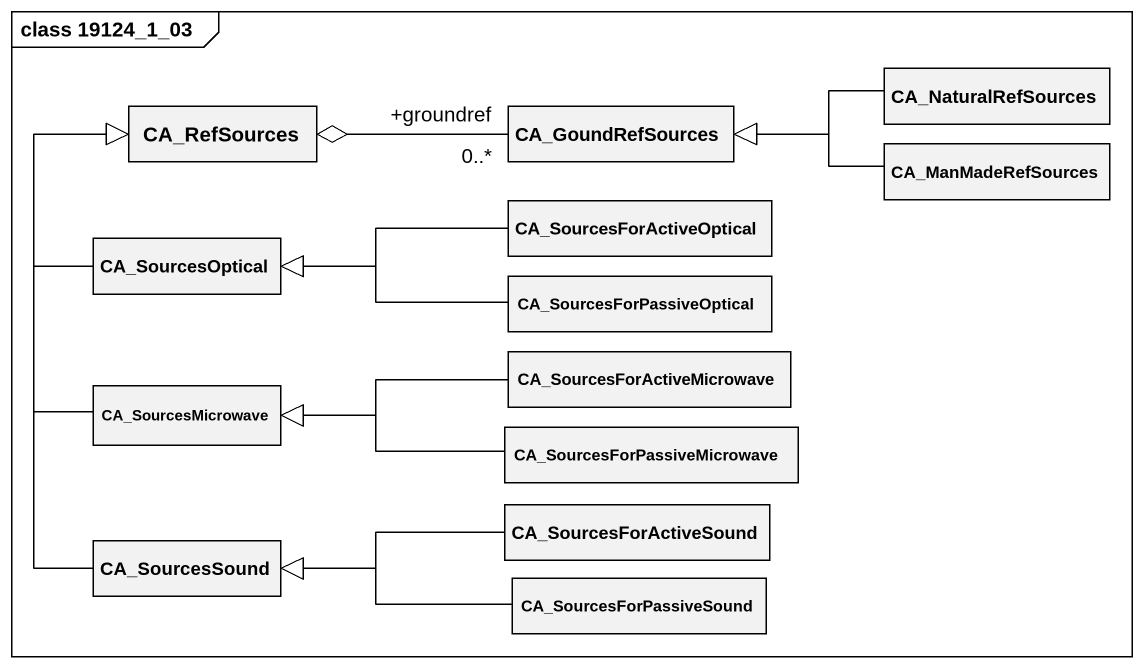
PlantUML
@startuml
mainframe class 19124_1_03
hide circle
hide empty members
class CA_NaturalRefSources
class CA_RefSources
class CA_GoundRefSources
class CA_ManMadeRefSources
class CA_SourcesOptical
class CA_SourcesForActiveOptical
class CA_SourcesForPassiveOptical
class CA_SourcesMicrowave
class CA_SourcesForActiveMicrowave
class CA_SourcesForActiveSound
class "CA_SourcesForPassiveMicrowave" as CA_SourcesForPassiveMicrowav
class CA_SourcesSound
class CA_SourcesForPassiveSound
CA_NaturalRefSources -left-|> CA_GoundRefSources
CA_GoundRefSources "+groundref\n0..*" -left-o CA_RefSources
CA_ManMadeRefSources -left-|> CA_GoundRefSources
CA_SourcesOptical -up-|> CA_RefSources
CA_SourcesForActiveOptical -left-|> CA_SourcesOptical
CA_SourcesForPassiveOptical -left-|> CA_SourcesOptical
CA_SourcesMicrowave -up-|> CA_RefSources
CA_SourcesForActiveMicrowave -left-|> CA_SourcesMicrowave
CA_SourcesForActiveSound -left-|> CA_SourcesSound
CA_SourcesForPassiveMicrowav -left-|> CA_SourcesMicrowave
CA_SourcesSound -up-|> CA_RefSources
CA_SourcesForPassiveSound -left-|> CA_SourcesSound
@enduml
